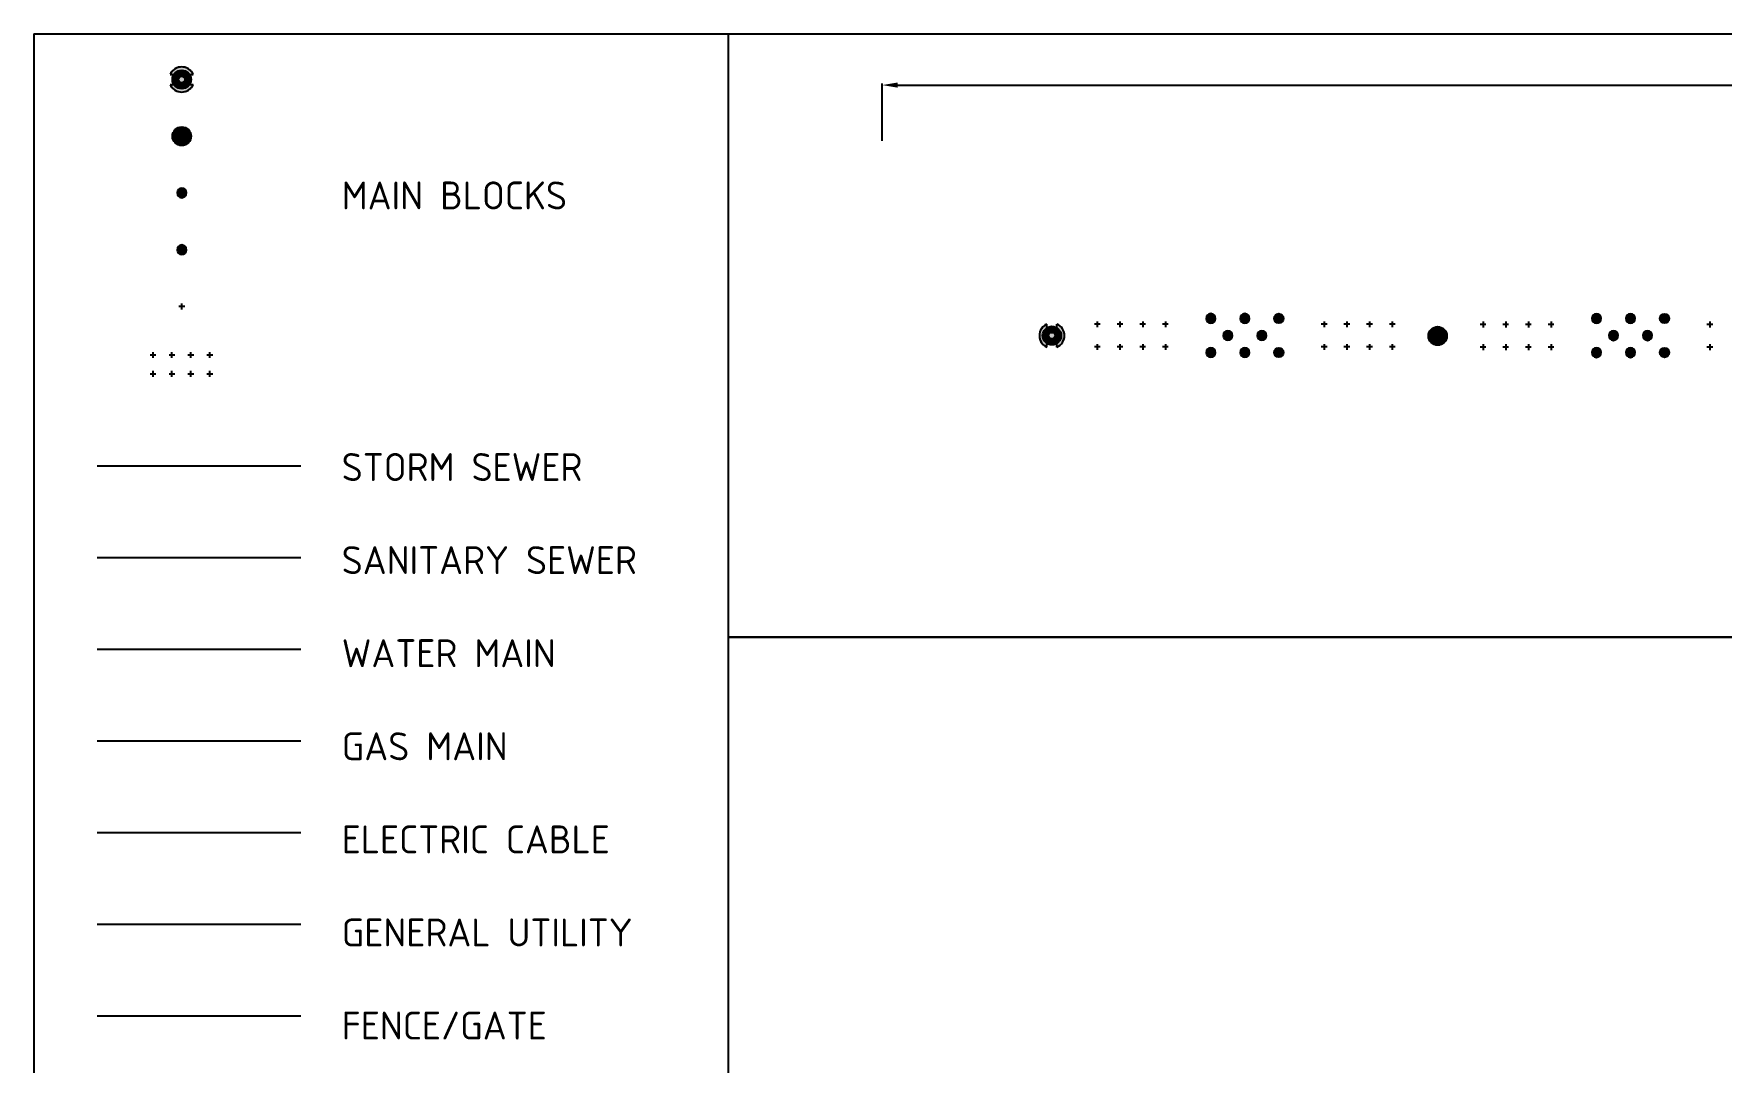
# Model space of a CAD drawing. Header units: feet. Extents: x -199 to 245, y -229 to -17.
# Drawn here: x -199.5 to -50.7, y -107.4 to -16.8 of the extents above; entities that cross this region are included whole.
import ezdxf

# ---------------------------------------------------------------- set-up
doc = ezdxf.new("R2010")
doc.units = ezdxf.units.FT
doc.header["$MEASUREMENT"] = 0
doc.layers.add('Product (Colored)', color=250, linetype='Continuous')
doc.layers.add('Product (Red Only)', color=1, linetype='Continuous')
doc.styles.add('ISO3098B', font='ISO3098B.SHX', dxfattribs={"height": 2})
doc.styles.add('Roman', font='romans')
doc.styles.get("Standard").update_dxf_attribs({"font": 'simplex.shx'})
doc.linetypes.add('ELECTRICAL', pattern='A,0.5,-0.2,["ELC",Standard,S=0.1,R=0,X=-0.1,Y=-0.05],-0.2', length=0.9)
doc.linetypes.add('FENCE', pattern='A,0.5,-0.2,["X",Standard,S=0.1,R=0,X=-0.1,Y=-0.05],-0.2', length=0.9)
doc.linetypes.add('GAS_LINE', pattern='A,0.5,-0.2,["GAS",Standard,S=0.1,R=0,X=-0.1,Y=-0.05],-0.25', length=0.95)
doc.linetypes.add('SEWER', pattern='A,0.5,-0.2,["SW",Standard,S=0.1,R=0,X=-0.1,Y=-0.05],-0.2', length=0.9)
doc.linetypes.add('UTILITY', pattern='A,0.5,-0.2,["U",Standard,S=0.1,R=0,X=-0.1,Y=-0.05],-0.2', length=0.9)
doc.linetypes.add('WATER_SUPPLY', pattern='A,0.5,-0.2,["W",Standard,S=0.1,R=0,X=-0.1,Y=-0.05],-0.2', length=0.9)
doc.dimstyles.new('new style', dxfattribs={"dimscale": 2.75, "dimtxt": 0.5, "dimasz": 0.5, "dimexe": 0.05, "dimexo": 0.01, "dimgap": 0.05, "dimtad": 0, "dimdec": 0, "dimlfac": 12, "dimzin": 9, "dimdsep": 46, "dimlunit": 3, "dimtxsty": 'Roman', "dimcen": 0.09, "dimclrd": 5, "dimclre": 5, "dimclrt": 5, "dimadec": 0, "dimazin": 0, "dimtfac": 1, "dimtdec": 0, "dimtofl": 0, "dimtmove": 0, "dimatfit": 3, "dimfxl": 2.55, "dimtfill": 2, "dimtfillclr": 7, "dimtolj": 1, "dimtzin": 0, "dimlwd": -1, "dimlwe": -1, "dimarcsym": 0})

# ---------------------------------------------------------------- blocks, each defined once
blk = doc.blocks.new('*D281')
at = {"color": 5, "transparency": 16777216}
for p, q in [((-124.69, -26.22), (-124.69, -21.17)), ((-123.32, -21.31), (21.08, -21.31)), ((173.93, -21.31), (29.53, -21.31)), ((175.31, -26.22), (175.31, -21.17))]:
    blk.add_line(p, q, dxfattribs=at)
at = {"color": 5, "linetype": 'Continuous', "lineweight": 25, "transparency": 16777216}
for points in [[(-123.32, -21.08), (-123.32, -21.54), (-124.69, -21.31)], [(173.93, -21.08), (173.93, -21.54), (175.31, -21.31)]]:
    blk.add_solid(points, dxfattribs=at)
at = {"layer": 'Defpoints', "color": 0, "linetype": 'Continuous', "lineweight": 25, "transparency": 16777216}
for p in [(175.31, -21.31), (-124.69, -26.25), (175.31, -26.25)]:
    blk.add_point(p, dxfattribs=at)
at = {"color": 5, "linetype": 'Continuous', "lineweight": 25, "transparency": 16777216, "insert": (25.31, -21.31), "char_height": 1.375, "attachment_point": 5, "style": 'Roman', "bg_fill": 1, "box_fill_scale": 1.25, "bg_fill_color": 7, "bg_fill_true_color": 16777215, "bg_fill_transparency": 0}
blk.add_mtext('\\A1;300\'-0"', dxfattribs=at)
blk = doc.blocks.new('20 FOOT GEPS')
at = {"layer": 'Product (Red Only)'}
h = blk.add_hatch(color=3, dxfattribs=at)
h.dxf.hatch_style = 1
h.paths.add_polyline_path([(0.51, 0.65, 0.345381), (-0.51, 0.65), (0, 0.14)])
h.paths.add_polyline_path([(0.65, 0.51), (0.14, 0), (0.65, -0.51, 0.167827), (0.82, 0, 0.167827)])
h.paths.add_polyline_path([(0, -0.14), (-0.51, -0.65, 0.345381), (0.51, -0.65)])
h.paths.add_polyline_path([(-0.65, 0.51, 0.167827), (-0.82, 0, 0.167827), (-0.65, -0.51), (-0.14, 0)])
at = {"layer": 'Product (Red Only)', "true_color": 0x000000}
h = blk.add_hatch(color=18, dxfattribs=at)
h.dxf.hatch_style = 1
h.paths.add_polyline_path([(0.65, 0.51, 0.060218), (0.51, 0.65), (0, 0.14), (-0.51, 0.65, 0.060218), (-0.65, 0.51), (-0.14, 0), (-0.65, -0.51, 0.060218), (-0.51, -0.65), (0, -0.14), (0.51, -0.65, 0.060218), (0.65, -0.51), (0.14, 0)])
at = {"layer": 'Product (Red Only)', "color": 18, "true_color": 0x000000}
for p, q in [((-0.14, 0), (-0.65, 0.51)), ((0, 0.14), (-0.51, 0.65)), ((0, 0.14), (0.51, 0.65)), ((0.14, 0), (0.65, 0.51)), ((0.14, 0), (0.65, -0.51)), ((-0.14, 0), (-0.65, -0.51)), ((0, -0.14), (-0.51, -0.65)), ((0, -0.14), (0.51, -0.65))]:
    blk.add_line(p, q, dxfattribs=at)
blk.add_circle((0, 0), 0.82, dxfattribs=at)
blk = doc.blocks.new('12m GEPS')
at = {"layer": 'Product (Red Only)', "true_color": 0x000000}
h = blk.add_hatch(color=18, dxfattribs=at)
h.dxf.hatch_style = 1
h.paths.add_polyline_path([(-0.088, 0, 1), (0.088, 0, 1)])
h.paths.add_polyline_path([(0.135, 0.31), (0.135, 0.257), (0.135, 0.21, -0.255267), (0.25, 0, -0.255267), (0.135, -0.21), (0.135, -0.31, 0.654654)])
h.paths.add_polyline_path([(-0.135, 0.31, 0.654654), (-0.135, -0.31), (-0.135, -0.257), (-0.135, -0.21, -0.255267), (-0.25, 0, -0.255267), (-0.135, 0.21)])
at = {"layer": 'Product (Red Only)', "true_color": 0xf8991e}
h = blk.add_hatch(color=30, dxfattribs=at)
h.dxf.hatch_style = 1
edge = h.paths.add_edge_path()
edge.add_arc((0, 0), 0.0878, 0, 360)
edge = h.paths.add_edge_path()
edge.add_arc((0, 0), 0.25, 0, 180)
edge.add_arc((0, 0), 0.25, 180, 360)
at = {"layer": 'Product (Red Only)', "color": 18, "true_color": 0x000000}
for p, q in [((-0.135, 0.31), (-0.135, 0.21)), ((0.135, 0.31), (0.135, 0.257)), ((0.135, 0.31), (0.135, 0.21)), ((-0.135, -0.21), (-0.135, -0.31)), ((-0.135, -0.257), (-0.135, -0.31)), ((0.135, -0.21), (0.135, -0.31)), ((0.135, -0.257), (0.135, -0.31))]:
    blk.add_line(p, q, dxfattribs=at)
for radius in [0.25, 0.0878]:
    blk.add_circle((0, 0), radius, dxfattribs=at)
for start, end in [(113.5782, 246.4218), (121.3323, 238.6677), (293.5782, 66.4218), (301.3323, 58.6677)]:
    blk.add_arc((0, 0), 0.338, start, end, dxfattribs=at)
blk = doc.blocks.new('40 FOOT GEPS')
at = {"layer": 'Product (Red Only)', "color": 18, "true_color": 0x000000}
blk.add_circle((0, 0), 0.25, dxfattribs=at)
blk.add_blockref('12m GEPS', (0, 0), dxfattribs=at)
blk = doc.blocks.new('Purple BSTR')
at = {"layer": 'Product (Colored)', "transparency": 33554687}
h = blk.add_hatch(color=200, dxfattribs=at)
h.dxf.hatch_style = 1
edge = h.paths.add_edge_path()
edge.add_arc((0, 0), 0.025, 0, 360)
at = {"layer": 'Product (Colored)', "color": 200}
for p, q in [((-0.025, 0), (-0.077, 0)), ((0.025, 0), (-0.025, 0)), ((0, 0.077), (0, 0.025)), ((0, 0.025), (0, -0.025)), ((0.077, 0), (0.025, 0)), ((0, -0.025), (0, -0.077))]:
    blk.add_line(p, q, dxfattribs=at)
blk = doc.blocks.new('BSTR Single')
at = {"transparency": 33554687}
h = blk.add_hatch(color=256, dxfattribs=at)
h.dxf.hatch_style = 1
edge = h.paths.add_edge_path()
edge.add_arc((0, 0), 0.025, 0, 360)
for p, q in [((-0.025, 0), (-0.077, 0)), ((0, 0.077), (0, 0.025)), ((0.077, 0), (0.025, 0)), ((0, -0.025), (0, -0.077))]:
    blk.add_line(p, q)
blk.add_blockref('Purple BSTR', (0, 0))
blk = doc.blocks.new('1.5m GEPS')
at = {"layer": 'Product (Red Only)'}
h = blk.add_hatch(color=1, dxfattribs=at)
h.dxf.hatch_style = 1
h.paths.add_polyline_path([(-0.125, 0, 1), (0.125, 0, 1)])
at = {"layer": 'Product (Red Only)', "color": 18, "true_color": 0x000000}
blk.add_circle((0, 0), 0.125, dxfattribs=at)
blk = doc.blocks.new('3 m GEPS')
at = {"layer": 'Product (Red Only)', "true_color": 0xa1e7fc}
h = blk.add_hatch(color=141, dxfattribs=at)
h.dxf.hatch_style = 1
edge = h.paths.add_edge_path(flags=16)
edge.add_arc((0, 0), 0.0458, 0, 360)
edge = h.paths.add_edge_path()
edge.add_arc((0, 0), 0.125, 180, 360)
edge.add_arc((0, 0), 0.125, 0, 180)
at = {"layer": 'Product (Red Only)', "true_color": 0x000000}
h = blk.add_hatch(color=18, dxfattribs=at)
h.dxf.hatch_style = 1
edge = h.paths.add_edge_path()
edge.add_arc((0, 0), 0.0458, 0, 360)
at = {"layer": 'Product (Red Only)', "color": 18, "true_color": 0x000000}
for radius in [0.125, 0.0456]:
    blk.add_circle((0, 0), radius, dxfattribs=at)

msp = doc.modelspace()

# ---------------------------------------------------------------- linework, layer by layer
at = {"color": 18, "linetype": 'Continuous', "lineweight": 25, "true_color": 0x000000}
for q in [(-199.486, -229.466), (-138.242, -16.787)]:
    msp.add_line((-199.486, -16.787), q, dxfattribs=at)
at = {"color": 114, "linetype": 'SEWER', "lineweight": 25, "ltscale": 5, "true_color": 0x139b48}
msp.add_line((-193.887, -54.863), (-175.932, -54.863), dxfattribs=at)
at = {"color": 30, "linetype": 'SEWER', "lineweight": 25, "ltscale": 5, "true_color": 0xf8991e}
msp.add_line((-193.887, -62.943), (-175.932, -62.943), dxfattribs=at)
at = {"color": 5, "linetype": 'WATER_SUPPLY', "lineweight": 25, "ltscale": 5}
msp.add_line((-193.887, -71.023), (-175.932, -71.023), dxfattribs=at)
at = {"color": 2, "linetype": 'GAS_LINE', "lineweight": 25, "ltscale": 5, "true_color": 0xf1eb1f}
msp.add_line((-193.887, -79.103), (-175.932, -79.103), dxfattribs=at)
at = {"color": 1, "linetype": 'ELECTRICAL', "lineweight": 25, "ltscale": 5}
msp.add_line((-193.887, -87.183), (-175.932, -87.183), dxfattribs=at)
at = {"color": 14, "linetype": 'UTILITY', "lineweight": 25, "ltscale": 5}
msp.add_line((-193.887, -95.262), (-175.932, -95.262), dxfattribs=at)
at = {"color": 7, "linetype": 'FENCE', "lineweight": 25, "ltscale": 5}
msp.add_line((-193.887, -103.342), (-175.932, -103.342), dxfattribs=at)
at = {"lineweight": 25}
for points in [[(-138.242, -16.787), (244.521, -16.787), (244.521, -69.957), (-138.242, -69.957)], [(-138.242, -69.957), (244.521, -69.957), (244.521, -123.127), (-138.242, -123.127)]]:
    msp.add_lwpolyline(points, close=True, dxfattribs=at)

# ---------------------------------------------------------------- block references
at = {"color": 18, "true_color": 0x000000, "xscale": -3.333333333333485, "zscale": 3.333333333333417}
for name, p, yscale, rotation in [('3 m GEPS', (-186.438, -30.817), 3.333333333333485, 180), ('1.5m GEPS', (-186.438, -35.817), 3.333333333333485, 180), ('1.5m GEPS', (-95.737, -41.871), 3.333333333333414, 359.9999999999965), ('1.5m GEPS', (-92.737, -41.871), 3.333333333333414, 359.9999999999965), ('1.5m GEPS', (-61.737, -41.889), 3.333333333333414, 359.9999999999965), ('1.5m GEPS', (-58.737, -41.889), 3.333333333333414, 359.9999999999965), ('3 m GEPS', (-94.237, -43.371), 3.333333333333414, 359.9999999999965), ('3 m GEPS', (-91.237, -43.371), 3.333333333333414, 359.9999999999965), ('3 m GEPS', (-60.237, -43.389), 3.333333333333414, 359.9999999999965), ('3 m GEPS', (-57.237, -43.389), 3.333333333333414, 359.9999999999965), ('1.5m GEPS', (-95.737, -44.871), 3.333333333333414, 359.9999999999965), ('1.5m GEPS', (-92.737, -44.871), 3.333333333333414, 359.9999999999965), ('1.5m GEPS', (-61.737, -44.889), 3.333333333333414, 359.9999999999965), ('1.5m GEPS', (-58.737, -44.889), 3.333333333333414, 359.9999999999965)]:
    msp.add_blockref(name, p, dxfattribs=dict(at, yscale=yscale, rotation=rotation))
at = {"color": 18, "true_color": 0x000000, "xscale": 3.333333333333485, "yscale": 3.333333333333485, "zscale": 3.333333333333485}
for p in [(-89.737, -41.871), (-55.737, -41.889), (-89.737, -44.871), (-55.737, -44.889)]:
    msp.add_blockref('1.5m GEPS', p, dxfattribs=at)
at = {"layer": 'Product (Red Only)', "color": 18, "true_color": 0x000000, "xscale": 3.280799999999999, "yscale": 3.280799999999999, "zscale": 3.280799999999999}
for p, rotation in [((-186.445, -20.817), 89.99999999999801), ((-109.737, -43.389), 179.9999999999975)]:
    msp.add_blockref('40 FOOT GEPS', p, dxfattribs=dict(at, rotation=rotation))
at = {"layer": 'Product (Red Only)', "color": 18, "true_color": 0x000000}
for p, rotation in [((-186.438, -25.817), 89.99999999999349), ((-75.737, -43.417), 179.9999999999976)]:
    msp.add_blockref('20 FOOT GEPS', p, dxfattribs=dict(at, rotation=rotation))
at = {"layer": 'Product (Red Only)', "yscale": 3.333334000000036, "zscale": 3.333334000000036, "rotation": 180}
for p, xscale in [((-186.438, -40.817), -3.333334000000036), ((-188.967, -45.095), 3.333334000000036), ((-187.3, -45.095), 3.333334000000036), ((-185.634, -45.095), 3.333334000000036), ((-183.967, -45.095), 3.333334000000036), ((-188.967, -46.762), 3.333334000000036), ((-187.3, -46.762), 3.333334000000036), ((-185.634, -46.762), 3.333334000000036), ((-183.967, -46.762), 3.333334000000036)]:
    msp.add_blockref('BSTR Single', p, dxfattribs=dict(at, xscale=xscale))
at = {"layer": 'Product (Red Only)', "xscale": 3.333333999999923, "yscale": 3.333333999999923, "zscale": 3.333333999999923}
for p in [(-105.737, -42.389), (-103.737, -42.389), (-101.737, -42.389), (-99.737, -42.389), (-85.737, -42.389), (-83.737, -42.389), (-81.737, -42.389), (-79.737, -42.389), (-71.737, -42.407), (-69.737, -42.407), (-67.737, -42.407), (-65.737, -42.407), (-51.737, -42.407), (-105.737, -44.389), (-103.737, -44.389), (-101.737, -44.389), (-99.737, -44.389), (-85.737, -44.389), (-83.737, -44.389), (-81.737, -44.389), (-79.737, -44.389), (-71.737, -44.407), (-69.737, -44.407), (-67.737, -44.407), (-65.737, -44.407), (-51.737, -44.407)]:
    msp.add_blockref('BSTR Single', p, dxfattribs=at)

# ---------------------------------------------------------------- texts
at = {"layer": 'Product (Red Only)', "color": 18, "true_color": 0x000000, "char_height": 2.46053, "attachment_point": 1, "style": 'ISO3098B'}
for s, insert in [('\\pxsm2;MAIN BLOCKS', (-172.341, -29.805)), ('\\pxsm2;STORM SEWER\\PSANITARY SEWER\\PWATER MAIN\\PGAS MAIN\\PELECTRIC CABLE\\PGENERAL UTILITY\\PFENCE/GATE', (-172.341, -53.741))]:
    msp.add_mtext_dynamic_manual_height_columns(s, width=34.84085, gutter_width=49.211, heights=[0], dxfattribs=dict(at, insert=insert))

# ---------------------------------------------------------------- dimensions: what is measured, and where the dimension line sits
at = {"linetype": 'Continuous', "lineweight": 25}
dim = msp.add_linear_dim(base=(175.305, -21.31), p1=(-124.695, -26.252), p2=(175.305, -26.252), dimstyle='new style', dxfattribs=at)
dim.commit()
dim.dimension.update_dxf_attribs({"geometry": '*D281', "text_midpoint": (25.305, -21.31), "dimtype": 160})

doc.saveas('drawing.dxf')
